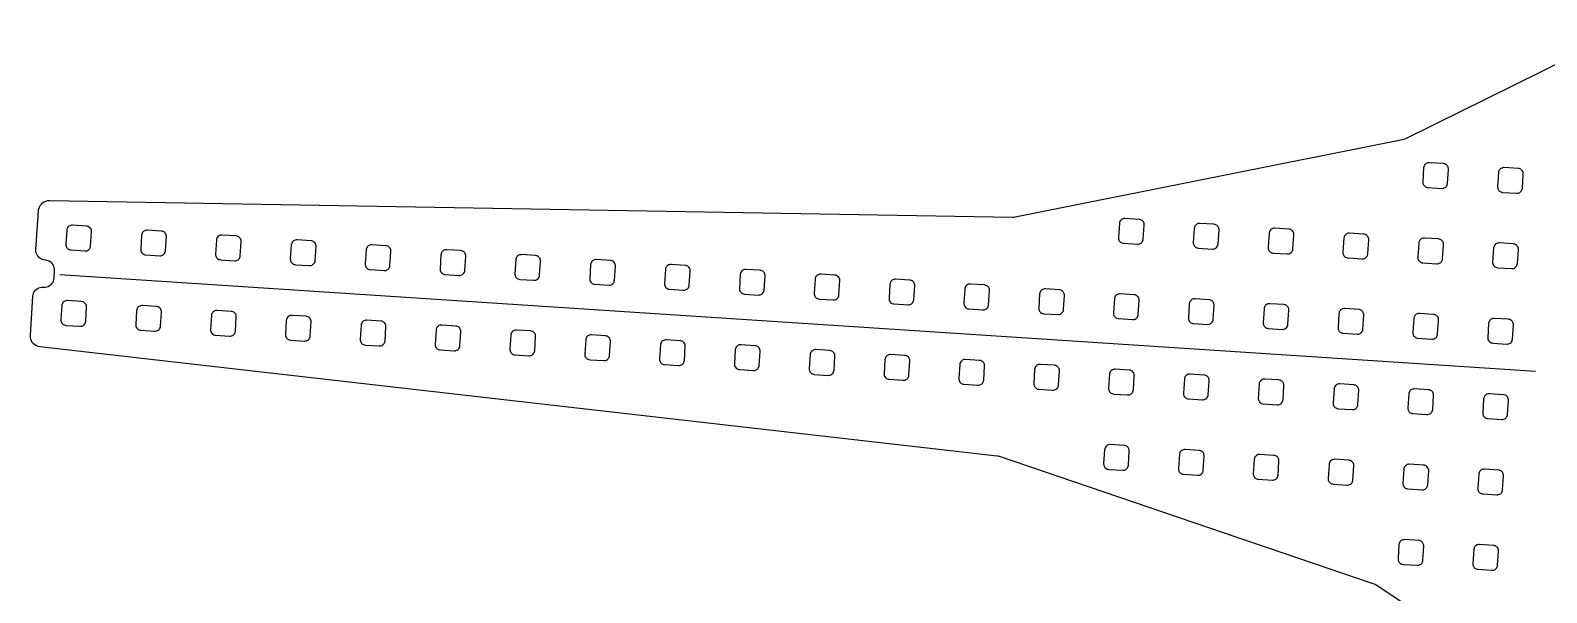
# Model space of a CAD drawing. Header units: millimetres. Extents: x -634 to 510, y -334 to 258.
# Drawn here: x 29.9 to 310.7, y -39.5 to 64.7 of the extents above; entities that cross this region are included whole.
import ezdxf

# ---------------------------------------------------------------- set-up
doc = ezdxf.new("R2010")
doc.units = ezdxf.units.MM
doc.layers.add('LED_STRIP', color=30, linetype='Continuous')
doc.layers.add('OUTLINE', color=7, linetype='Continuous')

msp = doc.modelspace()

# ---------------------------------------------------------------- linework, layer by layer
at = {"layer": 'LED_STRIP'}
msp.add_lwpolyline([(308.64, 1.52), (35.33, 19.43)], dxfattribs=at)
at = {"layer": 'OUTLINE'}
msp.add_lwpolyline([(316.86, -63.31), (279.08, -38.06), (278.85, -37.93), (278.61, -37.83), (209.35, -14.27), (209.14, -14.21), (208.93, -14.17), (31.66, 6.05), (31.33, 6.12), (31.33, 6.12), (31.01, 6.24), (30.72, 6.41), (30.46, 6.63), (30.25, 6.89), (30.08, 7.19), (29.96, 7.5), (29.89, 7.83), (29.89, 8.17), (30.36, 15.44), (30.41, 15.72), (30.49, 15.99), (30.61, 16.25), (30.78, 16.48), (30.98, 16.68), (31.2, 16.85), (31.45, 16.99), (31.72, 17.08), (32, 17.12), (32.29, 17.13), (32.36, 17.12), (32.64, 17.13), (32.92, 17.18), (33.19, 17.27), (33.44, 17.4), (33.67, 17.57), (33.87, 17.77), (34.03, 18), (34.16, 18.26), (34.24, 18.53), (34.28, 18.81), (34.37, 20.19), (34.37, 20.47), (34.32, 20.75), (34.23, 21.02), (34.1, 21.27), (33.93, 21.5), (33.73, 21.7), (33.49, 21.86), (33.24, 21.99), (32.97, 22.07), (32.69, 22.11), (32.61, 22.12), (32.33, 22.16), (32.06, 22.24), (31.81, 22.37), (31.58, 22.53), (31.37, 22.73), (31.2, 22.96), (31.07, 23.21), (30.98, 23.48), (30.93, 23.76), (30.93, 24.04), (31.4, 31.31), (31.45, 31.64), (31.56, 31.97), (31.72, 32.26), (31.93, 32.53), (32.17, 32.76), (32.46, 32.94), (32.77, 33.08), (33.1, 33.16), (33.43, 33.18), (211.83, 30.1), (212.05, 30.1), (212.26, 30.13), (284.01, 44.46), (284.26, 44.52), (284.5, 44.62), (325.25, 64.72)], dxfattribs=at)
for points in [[(292.01, 35.67), (292.12, 35.79), (292.21, 35.91), (292.28, 36.06), (292.33, 36.2), (292.35, 36.36), (292.52, 38.95), (292.52, 39.11), (292.49, 39.27), (292.44, 39.41), (292.37, 39.55), (292.28, 39.68), (292.16, 39.79), (292.04, 39.88), (291.9, 39.95), (291.75, 40), (291.59, 40.02), (289, 40.19), (288.84, 40.19), (288.68, 40.16), (288.54, 40.11), (288.4, 40.04), (288.27, 39.94), (288.16, 39.83), (288.07, 39.7), (288, 39.56), (287.96, 39.41), (287.93, 39.26), (287.76, 36.66), (287.76, 36.5), (287.79, 36.35), (287.84, 36.2), (287.91, 36.06), (288.01, 35.94), (288.12, 35.83), (288.25, 35.74), (288.39, 35.67), (288.54, 35.62), (288.7, 35.6), (291.29, 35.43), (291.45, 35.43), (291.6, 35.46), (291.75, 35.51), (291.89, 35.58), (292.01, 35.67)], [(305.87, 34.77), (305.98, 34.88), (306.07, 35.01), (306.14, 35.15), (306.19, 35.3), (306.21, 35.45), (306.38, 38.05), (306.38, 38.2), (306.35, 38.36), (306.3, 38.51), (306.23, 38.65), (306.14, 38.77), (306.02, 38.88), (305.9, 38.97), (305.75, 39.04), (305.6, 39.09), (305.45, 39.11), (302.86, 39.28), (302.7, 39.28), (302.54, 39.25), (302.39, 39.2), (302.26, 39.13), (302.13, 39.03), (302.02, 38.92), (301.93, 38.79), (301.86, 38.65), (301.81, 38.5), (301.79, 38.35), (301.62, 35.75), (301.62, 35.6), (301.65, 35.44), (301.7, 35.29), (301.77, 35.15), (301.87, 35.03), (301.98, 34.92), (302.11, 34.83), (302.25, 34.76), (302.4, 34.71), (302.55, 34.69), (305.15, 34.52), (305.31, 34.52), (305.46, 34.55), (305.61, 34.6), (305.75, 34.67), (305.87, 34.77)], [(40.65, 24.03), (40.78, 24.14), (40.89, 24.28), (40.97, 24.43), (41.03, 24.6), (41.06, 24.77), (41.23, 27.37), (41.22, 27.54), (41.19, 27.71), (41.13, 27.87), (41.04, 28.02), (40.92, 28.15), (40.78, 28.26), (40.63, 28.35), (40.47, 28.4), (40.29, 28.43), (37.7, 28.6), (37.53, 28.59), (37.35, 28.56), (37.19, 28.5), (37.04, 28.41), (36.91, 28.29), (36.8, 28.16), (36.72, 28), (36.66, 27.84), (36.64, 27.67), (36.47, 25.07), (36.47, 24.9), (36.5, 24.73), (36.57, 24.56), (36.66, 24.42), (36.77, 24.28), (36.91, 24.17), (37.06, 24.09), (37.23, 24.04), (37.4, 24.01), (39.99, 23.84), (40.17, 23.84), (40.34, 23.88), (40.5, 23.94), (40.65, 24.03)], [(235.59, 25.28), (235.72, 25.4), (235.83, 25.53), (235.92, 25.69), (235.97, 25.85), (236, 26.02), (236.17, 28.62), (236.17, 28.77), (236.14, 28.93), (236.09, 29.08), (236.02, 29.22), (235.92, 29.34), (235.81, 29.45), (235.68, 29.54), (235.54, 29.61), (235.39, 29.66), (235.24, 29.68), (232.64, 29.85), (232.47, 29.85), (232.3, 29.81), (232.14, 29.75), (231.99, 29.66), (231.86, 29.55), (231.75, 29.41), (231.66, 29.26), (231.61, 29.09), (231.58, 28.92), (231.41, 26.32), (231.41, 26.17), (231.44, 26.01), (231.49, 25.86), (231.56, 25.73), (231.66, 25.6), (231.77, 25.49), (231.9, 25.4), (232.04, 25.33), (232.19, 25.28), (232.34, 25.26), (234.94, 25.09), (235.11, 25.09), (235.28, 25.13), (235.44, 25.19), (235.59, 25.28)], [(249.45, 24.37), (249.58, 24.49), (249.69, 24.63), (249.78, 24.78), (249.83, 24.94), (249.86, 25.12), (250.03, 27.71), (250.03, 27.87), (250, 28.02), (249.95, 28.17), (249.88, 28.31), (249.78, 28.43), (249.67, 28.54), (249.54, 28.63), (249.4, 28.7), (249.25, 28.75), (249.1, 28.77), (246.5, 28.94), (246.33, 28.94), (246.16, 28.91), (246, 28.84), (245.85, 28.75), (245.72, 28.64), (245.61, 28.5), (245.52, 28.35), (245.47, 28.18), (245.44, 28.01), (245.27, 25.42), (245.27, 25.26), (245.3, 25.1), (245.35, 24.96), (245.42, 24.82), (245.52, 24.69), (245.63, 24.58), (245.76, 24.49), (245.9, 24.42), (246.05, 24.38), (246.2, 24.35), (248.8, 24.18), (248.97, 24.19), (249.14, 24.22), (249.3, 24.28), (249.45, 24.37)], [(54.51, 23.12), (54.64, 23.24), (54.75, 23.37), (54.83, 23.53), (54.89, 23.69), (54.92, 23.86), (55.09, 26.46), (55.08, 26.63), (55.05, 26.8), (54.98, 26.96), (54.89, 27.11), (54.78, 27.24), (54.64, 27.35), (54.49, 27.44), (54.33, 27.49), (54.15, 27.52), (51.56, 27.69), (51.38, 27.69), (51.21, 27.65), (51.05, 27.59), (50.9, 27.5), (50.77, 27.38), (50.66, 27.25), (50.58, 27.1), (50.52, 26.93), (50.5, 26.76), (50.33, 24.16), (50.33, 23.99), (50.36, 23.82), (50.43, 23.66), (50.52, 23.51), (50.63, 23.38), (50.77, 23.27), (50.92, 23.18), (51.09, 23.13), (51.26, 23.1), (53.85, 22.93), (54.03, 22.93), (54.2, 22.97), (54.36, 23.03), (54.51, 23.12)], [(68.22, 22.12), (68.37, 22.21), (68.5, 22.33), (68.61, 22.46), (68.69, 22.62), (68.75, 22.78), (68.78, 22.95), (68.95, 25.55), (68.94, 25.72), (68.91, 25.89), (68.84, 26.06), (68.75, 26.21), (68.64, 26.34), (68.5, 26.45), (68.35, 26.53), (68.18, 26.59), (68.01, 26.61), (65.42, 26.78), (65.24, 26.78), (65.07, 26.74), (64.91, 26.68), (64.76, 26.59), (64.63, 26.48), (64.52, 26.34), (64.44, 26.19), (64.38, 26.02), (64.35, 25.85), (64.18, 23.26), (64.19, 23.08), (64.22, 22.91), (64.29, 22.75), (64.38, 22.6), (64.49, 22.47), (64.63, 22.36), (64.78, 22.27), (64.95, 22.22), (65.12, 22.19), (67.71, 22.02), (67.89, 22.03), (68.06, 22.06), (68.22, 22.12)], [(82.08, 21.21), (82.23, 21.3), (82.36, 21.42), (82.47, 21.56), (82.55, 21.71), (82.61, 21.87), (82.63, 22.05), (82.8, 24.64), (82.8, 24.81), (82.77, 24.99), (82.7, 25.15), (82.61, 25.3), (82.5, 25.43), (82.36, 25.54), (82.21, 25.62), (82.04, 25.68), (81.87, 25.7), (79.28, 25.87), (79.1, 25.87), (78.93, 25.84), (78.77, 25.77), (78.62, 25.68), (78.49, 25.57), (78.38, 25.43), (78.3, 25.28), (78.24, 25.11), (78.21, 24.94), (78.04, 22.35), (78.05, 22.17), (78.08, 22), (78.15, 21.84), (78.24, 21.69), (78.35, 21.56), (78.49, 21.45), (78.64, 21.37), (78.8, 21.31), (78.98, 21.28), (81.57, 21.11), (81.75, 21.12), (81.92, 21.15), (82.08, 21.21)], [(263.16, 23.38), (263.31, 23.47), (263.44, 23.58), (263.55, 23.72), (263.64, 23.87), (263.69, 24.03), (263.72, 24.21), (263.89, 26.8), (263.89, 26.96), (263.86, 27.11), (263.81, 27.26), (263.74, 27.4), (263.64, 27.53), (263.53, 27.64), (263.4, 27.73), (263.26, 27.8), (263.11, 27.84), (262.96, 27.86), (260.36, 28.03), (260.19, 28.03), (260.02, 28), (259.85, 27.93), (259.71, 27.84), (259.57, 27.73), (259.47, 27.59), (259.38, 27.44), (259.33, 27.27), (259.3, 27.1), (259.13, 24.51), (259.13, 24.35), (259.16, 24.2), (259.21, 24.05), (259.28, 23.91), (259.37, 23.78), (259.49, 23.67), (259.62, 23.58), (259.76, 23.51), (259.91, 23.47), (260.06, 23.44), (262.66, 23.27), (262.83, 23.28), (263, 23.31), (263.16, 23.38)], [(277.11, 22.52), (277.24, 22.61), (277.35, 22.72), (277.44, 22.85), (277.51, 22.99), (277.56, 23.14), (277.58, 23.3), (277.75, 25.89), (277.75, 26.05), (277.72, 26.2), (277.67, 26.35), (277.6, 26.49), (277.5, 26.62), (277.39, 26.73), (277.26, 26.82), (277.12, 26.89), (276.97, 26.93), (276.82, 26.96), (274.22, 27.13), (274.06, 27.12), (273.91, 27.1), (273.76, 27.05), (273.62, 26.97), (273.5, 26.88), (273.39, 26.77), (273.3, 26.64), (273.23, 26.5), (273.18, 26.35), (273.16, 26.19), (272.99, 23.6), (272.99, 23.44), (273.02, 23.29), (273.07, 23.14), (273.14, 23), (273.23, 22.87), (273.35, 22.77), (273.47, 22.67), (273.62, 22.61), (273.76, 22.56), (273.92, 22.54), (276.51, 22.37), (276.67, 22.37), (276.83, 22.39), (276.97, 22.45), (277.11, 22.52)], [(291.1, 21.7), (291.21, 21.82), (291.3, 21.94), (291.37, 22.08), (291.41, 22.23), (291.44, 22.39), (291.61, 24.98), (291.61, 25.14), (291.58, 25.3), (291.53, 25.44), (291.46, 25.58), (291.36, 25.71), (291.25, 25.82), (291.12, 25.91), (290.98, 25.98), (290.83, 26.03), (290.67, 26.05), (288.08, 26.22), (287.92, 26.22), (287.77, 26.19), (287.62, 26.14), (287.48, 26.07), (287.36, 25.97), (287.25, 25.86), (287.16, 25.73), (287.09, 25.59), (287.04, 25.44), (287.02, 25.29), (286.85, 22.69), (286.85, 22.53), (286.88, 22.38), (286.93, 22.23), (287, 22.09), (287.09, 21.97), (287.21, 21.86), (287.33, 21.77), (287.47, 21.7), (287.62, 21.65), (287.78, 21.63), (290.37, 21.46), (290.53, 21.46), (290.69, 21.49), (290.83, 21.54), (290.97, 21.61), (291.1, 21.7)], [(304.74, 20.65), (304.89, 20.74), (305.02, 20.86), (305.13, 20.99), (305.21, 21.14), (305.27, 21.31), (305.3, 21.48), (305.47, 24.08), (305.46, 24.25), (305.43, 24.42), (305.37, 24.58), (305.27, 24.73), (305.16, 24.86), (305.02, 24.97), (304.87, 25.06), (304.71, 25.11), (304.53, 25.14), (301.94, 25.31), (301.77, 25.31), (301.59, 25.27), (301.43, 25.21), (301.28, 25.12), (301.15, 25), (301.04, 24.87), (300.96, 24.71), (300.9, 24.55), (300.88, 24.38), (300.71, 21.78), (300.71, 21.61), (300.74, 21.44), (300.81, 21.27), (300.9, 21.13), (301.01, 20.99), (301.15, 20.89), (301.3, 20.8), (301.47, 20.75), (301.64, 20.72), (304.23, 20.55), (304.41, 20.55), (304.58, 20.59), (304.74, 20.65)], [(96.09, 20.4), (96.22, 20.51), (96.33, 20.65), (96.41, 20.8), (96.47, 20.97), (96.49, 21.14), (96.66, 23.73), (96.66, 23.91), (96.63, 24.08), (96.56, 24.24), (96.47, 24.39), (96.36, 24.52), (96.22, 24.63), (96.07, 24.71), (95.9, 24.77), (95.73, 24.8), (93.14, 24.97), (92.96, 24.96), (92.79, 24.93), (92.63, 24.86), (92.48, 24.77), (92.35, 24.66), (92.24, 24.52), (92.16, 24.37), (92.1, 24.2), (92.07, 24.03), (91.9, 21.44), (91.91, 21.26), (91.94, 21.09), (92, 20.93), (92.09, 20.78), (92.21, 20.65), (92.35, 20.54), (92.5, 20.46), (92.66, 20.4), (92.84, 20.37), (95.43, 20.2), (95.6, 20.21), (95.78, 20.24), (95.94, 20.31), (96.09, 20.4)], [(109.95, 19.49), (110.08, 19.6), (110.19, 19.74), (110.27, 19.89), (110.33, 20.06), (110.35, 20.23), (110.52, 22.82), (110.52, 23), (110.48, 23.17), (110.42, 23.33), (110.33, 23.48), (110.22, 23.61), (110.08, 23.72), (109.93, 23.8), (109.76, 23.86), (109.59, 23.89), (107, 24.06), (106.82, 24.05), (106.65, 24.02), (106.49, 23.96), (106.34, 23.87), (106.21, 23.75), (106.1, 23.61), (106.01, 23.46), (105.96, 23.3), (105.93, 23.12), (105.76, 20.53), (105.77, 20.36), (105.8, 20.18), (105.86, 20.02), (105.95, 19.87), (106.07, 19.74), (106.2, 19.63), (106.36, 19.55), (106.52, 19.49), (106.69, 19.47), (109.29, 19.3), (109.46, 19.3), (109.63, 19.33), (109.8, 19.4), (109.95, 19.49)], [(123.81, 18.58), (123.94, 18.69), (124.05, 18.83), (124.13, 18.98), (124.19, 19.15), (124.21, 19.32), (124.38, 21.92), (124.38, 22.09), (124.34, 22.26), (124.28, 22.42), (124.19, 22.57), (124.08, 22.7), (123.94, 22.81), (123.79, 22.9), (123.62, 22.95), (123.45, 22.98), (120.85, 23.15), (120.68, 23.14), (120.51, 23.11), (120.35, 23.05), (120.2, 22.96), (120.07, 22.84), (119.96, 22.71), (119.87, 22.55), (119.82, 22.39), (119.79, 22.22), (119.62, 19.62), (119.63, 19.45), (119.66, 19.28), (119.72, 19.11), (119.81, 18.96), (119.93, 18.83), (120.06, 18.72), (120.22, 18.64), (120.38, 18.58), (120.55, 18.56), (123.15, 18.39), (123.32, 18.39), (123.49, 18.43), (123.66, 18.49), (123.81, 18.58)], [(137.52, 17.58), (137.66, 17.67), (137.8, 17.79), (137.9, 17.92), (137.99, 18.07), (138.04, 18.24), (138.07, 18.41), (138.24, 21.01), (138.24, 21.18), (138.2, 21.35), (138.14, 21.51), (138.05, 21.66), (137.93, 21.79), (137.8, 21.9), (137.65, 21.99), (137.48, 22.04), (137.31, 22.07), (134.71, 22.24), (134.54, 22.24), (134.37, 22.2), (134.21, 22.14), (134.06, 22.05), (133.93, 21.93), (133.82, 21.8), (133.73, 21.64), (133.68, 21.48), (133.65, 21.31), (133.48, 18.71), (133.48, 18.54), (133.52, 18.37), (133.58, 18.21), (133.67, 18.06), (133.79, 17.93), (133.92, 17.82), (134.08, 17.73), (134.24, 17.68), (134.41, 17.65), (137.01, 17.48), (137.18, 17.48), (137.35, 17.52), (137.52, 17.58)], [(151.37, 16.67), (151.52, 16.76), (151.65, 16.88), (151.76, 17.01), (151.85, 17.17), (151.9, 17.33), (151.93, 17.5), (152.1, 20.1), (152.1, 20.27), (152.06, 20.44), (152, 20.61), (151.91, 20.76), (151.79, 20.89), (151.66, 21), (151.5, 21.08), (151.34, 21.14), (151.17, 21.16), (148.57, 21.33), (148.4, 21.33), (148.23, 21.29), (148.07, 21.23), (147.92, 21.14), (147.79, 21.03), (147.68, 20.89), (147.59, 20.74), (147.54, 20.57), (147.51, 20.4), (147.34, 17.8), (147.34, 17.63), (147.38, 17.46), (147.44, 17.3), (147.53, 17.15), (147.65, 17.02), (147.78, 16.91), (147.93, 16.82), (148.1, 16.77), (148.27, 16.74), (150.87, 16.57), (151.04, 16.58), (151.21, 16.61), (151.37, 16.67)], [(165.38, 15.85), (165.51, 15.97), (165.62, 16.11), (165.71, 16.26), (165.76, 16.42), (165.79, 16.6), (165.96, 19.19), (165.96, 19.36), (165.92, 19.54), (165.86, 19.7), (165.77, 19.85), (165.65, 19.98), (165.52, 20.09), (165.36, 20.17), (165.2, 20.23), (165.03, 20.25), (162.43, 20.42), (162.26, 20.42), (162.09, 20.39), (161.92, 20.32), (161.78, 20.23), (161.64, 20.12), (161.54, 19.98), (161.45, 19.83), (161.4, 19.66), (161.37, 19.49), (161.2, 16.9), (161.2, 16.72), (161.24, 16.55), (161.3, 16.39), (161.39, 16.24), (161.51, 16.11), (161.64, 16), (161.79, 15.92), (161.96, 15.86), (162.13, 15.83), (164.73, 15.66), (164.9, 15.67), (165.07, 15.7), (165.23, 15.76), (165.38, 15.85)], [(179.24, 14.95), (179.37, 15.06), (179.48, 15.2), (179.57, 15.35), (179.62, 15.51), (179.65, 15.69), (179.82, 18.28), (179.81, 18.46), (179.78, 18.63), (179.72, 18.79), (179.63, 18.94), (179.51, 19.07), (179.38, 19.18), (179.22, 19.26), (179.06, 19.32), (178.89, 19.34), (176.29, 19.51), (176.12, 19.51), (175.95, 19.48), (175.78, 19.41), (175.63, 19.32), (175.5, 19.21), (175.39, 19.07), (175.31, 18.92), (175.25, 18.75), (175.23, 18.58), (175.06, 15.99), (175.06, 15.81), (175.1, 15.64), (175.16, 15.48), (175.25, 15.33), (175.36, 15.2), (175.5, 15.09), (175.65, 15.01), (175.82, 14.95), (175.99, 14.92), (178.58, 14.75), (178.76, 14.76), (178.93, 14.79), (179.09, 14.86), (179.24, 14.95)], [(193.1, 14.04), (193.23, 14.15), (193.34, 14.29), (193.42, 14.44), (193.48, 14.61), (193.51, 14.78), (193.68, 17.37), (193.67, 17.55), (193.64, 17.72), (193.58, 17.88), (193.49, 18.03), (193.37, 18.16), (193.24, 18.27), (193.08, 18.35), (192.92, 18.41), (192.74, 18.44), (190.15, 18.61), (189.98, 18.6), (189.81, 18.57), (189.64, 18.51), (189.49, 18.42), (189.36, 18.3), (189.25, 18.16), (189.17, 18.01), (189.11, 17.85), (189.09, 17.67), (188.92, 15.08), (188.92, 14.91), (188.96, 14.73), (189.02, 14.57), (189.11, 14.42), (189.22, 14.29), (189.36, 14.18), (189.51, 14.1), (189.68, 14.04), (189.85, 14.02), (192.44, 13.85), (192.62, 13.85), (192.79, 13.88), (192.95, 13.95), (193.1, 14.04)], [(206.81, 13.04), (206.96, 13.13), (207.09, 13.24), (207.2, 13.38), (207.28, 13.53), (207.34, 13.7), (207.37, 13.87), (207.54, 16.46), (207.53, 16.62), (207.51, 16.78), (207.46, 16.92), (207.38, 17.06), (207.29, 17.19), (207.18, 17.3), (207.05, 17.39), (206.91, 17.46), (206.76, 17.51), (206.6, 17.53), (204.01, 17.7), (203.84, 17.69), (203.66, 17.66), (203.5, 17.6), (203.35, 17.51), (203.22, 17.39), (203.11, 17.26), (203.03, 17.1), (202.97, 16.94), (202.95, 16.77), (202.78, 14.17), (202.78, 14), (202.81, 13.83), (202.88, 13.66), (202.97, 13.51), (203.08, 13.38), (203.22, 13.27), (203.37, 13.19), (203.54, 13.13), (203.71, 13.11), (206.3, 12.94), (206.48, 12.94), (206.65, 12.98), (206.81, 13.04)], [(39.59, 9.97), (39.73, 10.06), (39.87, 10.17), (39.97, 10.31), (40.06, 10.46), (40.11, 10.63), (40.14, 10.8), (40.31, 13.4), (40.31, 13.57), (40.27, 13.74), (40.21, 13.9), (40.12, 14.05), (40, 14.18), (39.87, 14.29), (39.72, 14.38), (39.55, 14.43), (39.38, 14.46), (36.78, 14.63), (36.61, 14.62), (36.44, 14.59), (36.28, 14.53), (36.13, 14.44), (36, 14.32), (35.89, 14.19), (35.8, 14.03), (35.75, 13.87), (35.72, 13.7), (35.55, 11.1), (35.55, 10.93), (35.59, 10.76), (35.65, 10.59), (35.74, 10.45), (35.86, 10.31), (35.99, 10.2), (36.15, 10.12), (36.31, 10.06), (36.48, 10.04), (39.08, 9.87), (39.25, 9.87), (39.42, 9.91), (39.59, 9.97)], [(220.67, 12.13), (220.82, 12.22), (220.95, 12.34), (221.06, 12.47), (221.14, 12.62), (221.2, 12.79), (221.23, 12.96), (221.4, 15.56), (221.39, 15.71), (221.37, 15.87), (221.32, 16.02), (221.24, 16.16), (221.15, 16.28), (221.04, 16.39), (220.91, 16.48), (220.77, 16.55), (220.62, 16.6), (220.46, 16.62), (217.87, 16.79), (217.69, 16.79), (217.52, 16.75), (217.36, 16.69), (217.21, 16.6), (217.08, 16.48), (216.97, 16.35), (216.89, 16.19), (216.83, 16.03), (216.81, 15.86), (216.64, 13.26), (216.64, 13.11), (216.66, 12.95), (216.71, 12.8), (216.79, 12.66), (216.88, 12.54), (216.99, 12.43), (217.12, 12.34), (217.26, 12.27), (217.41, 12.22), (217.57, 12.2), (220.16, 12.03), (220.34, 12.03), (220.51, 12.07), (220.67, 12.13)], [(234.68, 11.31), (234.81, 11.43), (234.92, 11.56), (235, 11.72), (235.06, 11.88), (235.08, 12.05), (235.25, 14.65), (235.25, 14.8), (235.23, 14.96), (235.18, 15.11), (235.1, 15.25), (235.01, 15.37), (234.9, 15.48), (234.77, 15.57), (234.63, 15.64), (234.48, 15.69), (234.32, 15.71), (231.73, 15.88), (231.55, 15.88), (231.38, 15.84), (231.22, 15.78), (231.07, 15.69), (230.94, 15.58), (230.83, 15.44), (230.75, 15.29), (230.69, 15.12), (230.66, 14.95), (230.49, 12.35), (230.5, 12.2), (230.52, 12.04), (230.57, 11.89), (230.65, 11.76), (230.74, 11.63), (230.85, 11.52), (230.98, 11.43), (231.12, 11.36), (231.27, 11.31), (231.43, 11.29), (234.02, 11.12), (234.2, 11.12), (234.37, 11.16), (234.53, 11.22), (234.68, 11.31)], [(248.39, 10.31), (248.54, 10.4), (248.67, 10.52), (248.78, 10.66), (248.86, 10.81), (248.92, 10.97), (248.94, 11.15), (249.11, 13.74), (249.11, 13.9), (249.09, 14.05), (249.03, 14.2), (248.96, 14.34), (248.87, 14.46), (248.76, 14.57), (248.63, 14.66), (248.49, 14.73), (248.34, 14.78), (248.18, 14.8), (245.59, 14.97), (245.41, 14.97), (245.24, 14.94), (245.08, 14.87), (244.93, 14.78), (244.8, 14.67), (244.69, 14.53), (244.61, 14.38), (244.55, 14.21), (244.52, 14.04), (244.35, 11.45), (244.36, 11.29), (244.38, 11.13), (244.43, 10.99), (244.51, 10.85), (244.6, 10.72), (244.71, 10.61), (244.84, 10.52), (244.98, 10.45), (245.13, 10.41), (245.29, 10.38), (247.88, 10.21), (248.05, 10.22), (248.23, 10.25), (248.39, 10.31)], [(262.4, 9.5), (262.53, 9.61), (262.64, 9.75), (262.72, 9.9), (262.78, 10.06), (262.8, 10.24), (262.97, 12.83), (262.97, 12.99), (262.94, 13.14), (262.89, 13.29), (262.82, 13.43), (262.73, 13.56), (262.61, 13.67), (262.49, 13.76), (262.35, 13.83), (262.2, 13.87), (262.04, 13.89), (259.45, 14.06), (259.27, 14.06), (259.1, 14.03), (258.94, 13.96), (258.79, 13.87), (258.66, 13.76), (258.55, 13.62), (258.47, 13.47), (258.41, 13.3), (258.38, 13.13), (258.21, 10.54), (258.22, 10.38), (258.24, 10.23), (258.29, 10.08), (258.37, 9.94), (258.46, 9.81), (258.57, 9.7), (258.7, 9.61), (258.84, 9.54), (258.99, 9.5), (259.15, 9.47), (261.74, 9.3), (261.91, 9.31), (262.09, 9.34), (262.25, 9.41), (262.4, 9.5)], [(53.44, 9.06), (53.59, 9.15), (53.72, 9.27), (53.83, 9.4), (53.92, 9.56), (53.97, 9.72), (54, 9.89), (54.17, 12.49), (54.17, 12.66), (54.13, 12.83), (54.07, 12.99), (53.98, 13.14), (53.86, 13.27), (53.73, 13.38), (53.58, 13.47), (53.41, 13.52), (53.24, 13.55), (50.64, 13.72), (50.47, 13.72), (50.3, 13.68), (50.14, 13.62), (49.99, 13.53), (49.86, 13.41), (49.75, 13.28), (49.66, 13.13), (49.61, 12.96), (49.58, 12.79), (49.41, 10.19), (49.41, 10.02), (49.45, 9.85), (49.51, 9.69), (49.6, 9.54), (49.72, 9.41), (49.85, 9.3), (50.01, 9.21), (50.17, 9.16), (50.34, 9.13), (52.94, 8.96), (53.11, 8.96), (53.28, 9), (53.44, 9.06)], [(67.45, 8.24), (67.58, 8.36), (67.69, 8.49), (67.78, 8.65), (67.83, 8.81), (67.86, 8.98), (68.03, 11.58), (68.03, 11.75), (67.99, 11.92), (67.93, 12.09), (67.84, 12.24), (67.72, 12.37), (67.59, 12.48), (67.43, 12.56), (67.27, 12.62), (67.1, 12.64), (64.5, 12.81), (64.33, 12.81), (64.16, 12.77), (63.99, 12.71), (63.85, 12.62), (63.71, 12.51), (63.61, 12.37), (63.52, 12.22), (63.47, 12.05), (63.44, 11.88), (63.27, 9.28), (63.27, 9.11), (63.31, 8.94), (63.37, 8.78), (63.46, 8.63), (63.58, 8.5), (63.71, 8.39), (63.86, 8.3), (64.03, 8.25), (64.2, 8.22), (66.8, 8.05), (66.97, 8.06), (67.14, 8.09), (67.3, 8.15), (67.45, 8.24)], [(81.16, 7.24), (81.31, 7.33), (81.44, 7.45), (81.55, 7.59), (81.64, 7.74), (81.69, 7.9), (81.72, 8.08), (81.89, 10.67), (81.88, 10.84), (81.85, 11.02), (81.79, 11.18), (81.7, 11.33), (81.58, 11.46), (81.45, 11.57), (81.29, 11.65), (81.13, 11.71), (80.96, 11.73), (78.36, 11.9), (78.19, 11.9), (78.02, 11.87), (77.85, 11.8), (77.7, 11.71), (77.57, 11.6), (77.46, 11.46), (77.38, 11.31), (77.32, 11.14), (77.3, 10.97), (77.13, 8.38), (77.13, 8.2), (77.17, 8.03), (77.23, 7.87), (77.32, 7.72), (77.43, 7.59), (77.57, 7.48), (77.72, 7.4), (77.89, 7.34), (78.06, 7.31), (80.66, 7.14), (80.83, 7.15), (81, 7.18), (81.16, 7.24)], [(276.32, 8.64), (276.43, 8.75), (276.52, 8.88), (276.59, 9.02), (276.64, 9.17), (276.66, 9.33), (276.83, 11.92), (276.83, 12.08), (276.8, 12.23), (276.75, 12.38), (276.68, 12.52), (276.59, 12.65), (276.47, 12.76), (276.35, 12.85), (276.21, 12.92), (276.06, 12.96), (275.9, 12.99), (273.31, 13.16), (273.15, 13.15), (272.99, 13.13), (272.85, 13.08), (272.71, 13), (272.58, 12.91), (272.47, 12.8), (272.38, 12.67), (272.31, 12.53), (272.26, 12.38), (272.24, 12.22), (272.07, 9.63), (272.07, 9.47), (272.1, 9.32), (272.15, 9.17), (272.22, 9.03), (272.32, 8.9), (272.43, 8.8), (272.56, 8.7), (272.7, 8.64), (272.85, 8.59), (273, 8.57), (275.6, 8.4), (275.76, 8.4), (275.91, 8.42), (276.06, 8.48), (276.2, 8.55), (276.32, 8.64)], [(290.18, 7.73), (290.29, 7.85), (290.38, 7.97), (290.45, 8.11), (290.5, 8.26), (290.52, 8.42), (290.69, 11.01), (290.69, 11.17), (290.66, 11.33), (290.61, 11.47), (290.54, 11.61), (290.45, 11.74), (290.33, 11.85), (290.2, 11.94), (290.06, 12.01), (289.91, 12.06), (289.76, 12.08), (287.16, 12.25), (287.01, 12.25), (286.85, 12.22), (286.7, 12.17), (286.57, 12.1), (286.44, 12), (286.33, 11.89), (286.24, 11.76), (286.17, 11.62), (286.12, 11.47), (286.1, 11.32), (285.93, 8.72), (285.93, 8.56), (285.96, 8.41), (286.01, 8.26), (286.08, 8.12), (286.18, 8), (286.29, 7.89), (286.42, 7.8), (286.56, 7.73), (286.71, 7.68), (286.86, 7.66), (289.46, 7.49), (289.62, 7.49), (289.77, 7.52), (289.92, 7.57), (290.06, 7.64), (290.18, 7.73)], [(303.83, 6.68), (303.97, 6.77), (304.11, 6.89), (304.21, 7.02), (304.3, 7.17), (304.35, 7.34), (304.38, 7.51), (304.55, 10.11), (304.55, 10.26), (304.52, 10.42), (304.47, 10.57), (304.4, 10.71), (304.3, 10.83), (304.19, 10.94), (304.06, 11.03), (303.92, 11.1), (303.77, 11.15), (303.62, 11.17), (301.02, 11.34), (300.87, 11.34), (300.71, 11.31), (300.56, 11.26), (300.42, 11.19), (300.3, 11.09), (300.19, 10.98), (300.1, 10.85), (300.03, 10.71), (299.98, 10.56), (299.96, 10.41), (299.79, 7.81), (299.79, 7.64), (299.83, 7.47), (299.89, 7.3), (299.98, 7.16), (300.1, 7.02), (300.23, 6.92), (300.39, 6.83), (300.55, 6.78), (300.72, 6.75), (303.32, 6.58), (303.49, 6.58), (303.66, 6.62), (303.83, 6.68)], [(95.02, 6.34), (95.17, 6.43), (95.3, 6.54), (95.41, 6.68), (95.5, 6.83), (95.55, 7), (95.58, 7.17), (95.75, 9.76), (95.74, 9.94), (95.71, 10.11), (95.65, 10.27), (95.56, 10.42), (95.44, 10.55), (95.31, 10.66), (95.15, 10.74), (94.99, 10.8), (94.82, 10.83), (92.22, 11), (92.05, 10.99), (91.88, 10.96), (91.71, 10.89), (91.56, 10.8), (91.43, 10.69), (91.32, 10.55), (91.24, 10.4), (91.18, 10.23), (91.16, 10.06), (90.99, 7.47), (90.99, 7.29), (91.03, 7.12), (91.09, 6.96), (91.18, 6.81), (91.29, 6.68), (91.43, 6.57), (91.58, 6.49), (91.75, 6.43), (91.92, 6.4), (94.51, 6.23), (94.69, 6.24), (94.86, 6.27), (95.02, 6.34)], [(109.03, 5.52), (109.16, 5.63), (109.27, 5.77), (109.35, 5.92), (109.41, 6.09), (109.44, 6.26), (109.61, 8.85), (109.6, 9.03), (109.57, 9.2), (109.51, 9.36), (109.42, 9.51), (109.3, 9.64), (109.16, 9.75), (109.01, 9.83), (108.85, 9.89), (108.67, 9.92), (106.08, 10.09), (105.91, 10.08), (105.73, 10.05), (105.57, 9.99), (105.42, 9.9), (105.29, 9.78), (105.18, 9.64), (105.1, 9.49), (105.04, 9.33), (105.02, 9.15), (104.85, 6.56), (104.85, 6.39), (104.88, 6.21), (104.95, 6.05), (105.04, 5.9), (105.15, 5.77), (105.29, 5.66), (105.44, 5.58), (105.61, 5.52), (105.78, 5.5), (108.37, 5.33), (108.55, 5.33), (108.72, 5.36), (108.88, 5.43), (109.03, 5.52)], [(122.89, 4.61), (123.02, 4.72), (123.13, 4.86), (123.21, 5.01), (123.27, 5.18), (123.3, 5.35), (123.47, 7.95), (123.46, 8.12), (123.43, 8.29), (123.37, 8.45), (123.27, 8.6), (123.16, 8.73), (123.02, 8.84), (122.87, 8.93), (122.71, 8.98), (122.53, 9.01), (119.94, 9.18), (119.76, 9.17), (119.59, 9.14), (119.43, 9.08), (119.28, 8.99), (119.15, 8.87), (119.04, 8.74), (118.96, 8.58), (118.9, 8.42), (118.88, 8.25), (118.71, 5.65), (118.71, 5.48), (118.74, 5.31), (118.81, 5.14), (118.9, 4.99), (119.01, 4.86), (119.15, 4.75), (119.3, 4.67), (119.47, 4.61), (119.64, 4.59), (122.23, 4.42), (122.41, 4.42), (122.58, 4.46), (122.74, 4.52), (122.89, 4.61)], [(136.75, 3.7), (136.88, 3.82), (136.99, 3.95), (137.07, 4.1), (137.13, 4.27), (137.16, 4.44), (137.33, 7.04), (137.32, 7.21), (137.29, 7.38), (137.22, 7.54), (137.13, 7.69), (137.02, 7.82), (136.88, 7.93), (136.73, 8.02), (136.57, 8.07), (136.39, 8.1), (133.8, 8.27), (133.62, 8.27), (133.45, 8.23), (133.29, 8.17), (133.14, 8.08), (133.01, 7.96), (132.9, 7.83), (132.82, 7.67), (132.76, 7.51), (132.74, 7.34), (132.56, 4.74), (132.57, 4.57), (132.6, 4.4), (132.67, 4.24), (132.76, 4.09), (132.87, 3.96), (133.01, 3.85), (133.16, 3.76), (133.33, 3.71), (133.5, 3.68), (136.09, 3.51), (136.27, 3.51), (136.44, 3.55), (136.6, 3.61), (136.75, 3.7)], [(150.46, 2.7), (150.61, 2.79), (150.74, 2.91), (150.85, 3.04), (150.93, 3.2), (150.99, 3.36), (151.01, 3.53), (151.18, 6.13), (151.18, 6.3), (151.15, 6.47), (151.08, 6.64), (150.99, 6.79), (150.88, 6.92), (150.74, 7.03), (150.59, 7.11), (150.42, 7.17), (150.25, 7.19), (147.66, 7.36), (147.48, 7.36), (147.31, 7.32), (147.15, 7.26), (147, 7.17), (146.87, 7.06), (146.76, 6.92), (146.68, 6.77), (146.62, 6.6), (146.59, 6.43), (146.42, 3.83), (146.43, 3.66), (146.46, 3.49), (146.53, 3.33), (146.62, 3.18), (146.73, 3.05), (146.87, 2.94), (147.02, 2.85), (147.18, 2.8), (147.36, 2.77), (149.95, 2.6), (150.13, 2.61), (150.3, 2.64), (150.46, 2.7)], [(164.32, 1.79), (164.47, 1.88), (164.6, 2), (164.71, 2.14), (164.79, 2.29), (164.85, 2.45), (164.87, 2.63), (165.04, 5.22), (165.04, 5.39), (165.01, 5.57), (164.94, 5.73), (164.85, 5.88), (164.74, 6.01), (164.6, 6.12), (164.45, 6.2), (164.28, 6.26), (164.11, 6.28), (161.52, 6.45), (161.34, 6.45), (161.17, 6.42), (161.01, 6.35), (160.86, 6.26), (160.73, 6.15), (160.62, 6.01), (160.54, 5.86), (160.48, 5.69), (160.45, 5.52), (160.28, 2.93), (160.29, 2.75), (160.32, 2.58), (160.38, 2.42), (160.47, 2.27), (160.59, 2.14), (160.73, 2.03), (160.88, 1.95), (161.04, 1.89), (161.22, 1.86), (163.81, 1.69), (163.98, 1.7), (164.16, 1.73), (164.32, 1.79)], [(178.33, 0.98), (178.46, 1.09), (178.57, 1.23), (178.65, 1.38), (178.71, 1.54), (178.73, 1.72), (178.9, 4.31), (178.9, 4.49), (178.86, 4.66), (178.8, 4.82), (178.71, 4.97), (178.6, 5.1), (178.46, 5.21), (178.31, 5.29), (178.14, 5.35), (177.97, 5.37), (175.38, 5.54), (175.2, 5.54), (175.03, 5.51), (174.87, 5.44), (174.72, 5.35), (174.59, 5.24), (174.48, 5.1), (174.4, 4.95), (174.34, 4.78), (174.31, 4.61), (174.14, 2.02), (174.15, 1.84), (174.18, 1.67), (174.24, 1.51), (174.33, 1.36), (174.45, 1.23), (174.58, 1.12), (174.74, 1.04), (174.9, 0.98), (175.07, 0.95), (177.67, 0.78), (177.84, 0.79), (178.01, 0.82), (178.18, 0.89), (178.33, 0.98)], [(192.19, 0.07), (192.32, 0.18), (192.43, 0.32), (192.51, 0.47), (192.57, 0.64), (192.59, 0.81), (192.76, 3.4), (192.76, 3.58), (192.72, 3.75), (192.66, 3.91), (192.57, 4.06), (192.46, 4.19), (192.32, 4.3), (192.17, 4.38), (192, 4.44), (191.83, 4.47), (189.23, 4.64), (189.06, 4.63), (188.89, 4.6), (188.73, 4.54), (188.58, 4.45), (188.45, 4.33), (188.34, 4.19), (188.25, 4.04), (188.2, 3.88), (188.17, 3.7), (188, 1.11), (188.01, 0.94), (188.04, 0.76), (188.1, 0.6), (188.19, 0.45), (188.31, 0.32), (188.44, 0.21), (188.6, 0.13), (188.76, 0.07), (188.93, 0.05), (191.53, -0.12), (191.7, -0.12), (191.87, -0.09), (192.04, -0.02), (192.19, 0.07)], [(206.04, -0.84), (206.18, -0.73), (206.28, -0.59), (206.37, -0.44), (206.42, -0.27), (206.45, -0.1), (206.62, 2.49), (206.62, 2.65), (206.59, 2.81), (206.54, 2.95), (206.47, 3.09), (206.37, 3.22), (206.26, 3.33), (206.13, 3.42), (205.99, 3.49), (205.84, 3.54), (205.69, 3.56), (203.09, 3.73), (202.92, 3.72), (202.75, 3.69), (202.59, 3.63), (202.44, 3.54), (202.31, 3.42), (202.2, 3.29), (202.11, 3.13), (202.06, 2.97), (202.03, 2.8), (201.86, 0.2), (201.86, 0.03), (201.9, -0.14), (201.96, -0.31), (202.05, -0.46), (202.17, -0.59), (202.3, -0.7), (202.46, -0.78), (202.62, -0.84), (202.79, -0.86), (205.39, -1.03), (205.56, -1.03), (205.73, -0.99), (205.9, -0.93), (206.04, -0.84)], [(219.75, -1.84), (219.9, -1.75), (220.03, -1.63), (220.14, -1.5), (220.23, -1.35), (220.28, -1.18), (220.31, -1.01), (220.48, 1.59), (220.48, 1.74), (220.45, 1.9), (220.4, 2.05), (220.33, 2.19), (220.23, 2.31), (220.12, 2.42), (219.99, 2.51), (219.85, 2.58), (219.7, 2.63), (219.55, 2.65), (216.95, 2.82), (216.78, 2.82), (216.61, 2.78), (216.45, 2.72), (216.3, 2.63), (216.17, 2.51), (216.06, 2.38), (215.97, 2.22), (215.92, 2.06), (215.89, 1.89), (215.72, -0.71), (215.72, -0.86), (215.75, -1.02), (215.8, -1.17), (215.87, -1.31), (215.97, -1.43), (216.08, -1.54), (216.21, -1.63), (216.35, -1.7), (216.5, -1.75), (216.65, -1.77), (219.25, -1.94), (219.42, -1.94), (219.59, -1.9), (219.75, -1.84)], [(233.61, -2.75), (233.76, -2.66), (233.89, -2.54), (234, -2.41), (234.09, -2.25), (234.14, -2.09), (234.17, -1.92), (234.34, 0.68), (234.34, 0.83), (234.31, 0.99), (234.26, 1.14), (234.19, 1.28), (234.09, 1.4), (233.98, 1.51), (233.85, 1.6), (233.71, 1.67), (233.56, 1.72), (233.41, 1.74), (230.81, 1.91), (230.64, 1.91), (230.47, 1.87), (230.3, 1.81), (230.16, 1.72), (230.02, 1.61), (229.92, 1.47), (229.83, 1.32), (229.78, 1.15), (229.75, 0.98), (229.58, -1.62), (229.58, -1.77), (229.61, -1.93), (229.66, -2.08), (229.73, -2.21), (229.83, -2.34), (229.94, -2.45), (230.07, -2.54), (230.21, -2.61), (230.36, -2.66), (230.51, -2.68), (233.11, -2.85), (233.28, -2.85), (233.45, -2.81), (233.61, -2.75)], [(247.62, -3.57), (247.75, -3.45), (247.86, -3.31), (247.95, -3.16), (248, -3), (248.03, -2.82), (248.2, -0.23), (248.2, -0.07), (248.17, 0.08), (248.12, 0.23), (248.05, 0.37), (247.95, 0.49), (247.84, 0.6), (247.71, 0.69), (247.57, 0.76), (247.42, 0.81), (247.27, 0.83), (244.67, 1), (244.5, 1), (244.33, 0.97), (244.16, 0.9), (244.01, 0.81), (243.88, 0.7), (243.77, 0.56), (243.69, 0.41), (243.63, 0.24), (243.61, 0.07), (243.44, -2.52), (243.44, -2.68), (243.47, -2.84), (243.52, -2.98), (243.59, -3.12), (243.68, -3.25), (243.8, -3.36), (243.92, -3.45), (244.07, -3.52), (244.22, -3.56), (244.37, -3.59), (246.97, -3.76), (247.14, -3.75), (247.31, -3.72), (247.47, -3.66), (247.62, -3.57)], [(261.33, -4.56), (261.48, -4.47), (261.61, -4.36), (261.72, -4.22), (261.8, -4.07), (261.86, -3.91), (261.89, -3.73), (262.06, -1.14), (262.06, -0.98), (262.03, -0.83), (261.98, -0.68), (261.91, -0.54), (261.81, -0.41), (261.7, -0.3), (261.57, -0.21), (261.43, -0.14), (261.28, -0.1), (261.13, -0.08), (258.53, 0.09), (258.36, 0.09), (258.19, 0.06), (258.02, -0.01), (257.87, -0.1), (257.74, -0.21), (257.63, -0.35), (257.55, -0.5), (257.49, -0.67), (257.47, -0.84), (257.3, -3.43), (257.3, -3.59), (257.33, -3.74), (257.38, -3.89), (257.45, -4.03), (257.54, -4.16), (257.66, -4.27), (257.78, -4.36), (257.92, -4.43), (258.07, -4.47), (258.23, -4.5), (260.82, -4.67), (261, -4.66), (261.17, -4.63), (261.33, -4.56)], [(275.34, -5.38), (275.47, -5.27), (275.58, -5.13), (275.66, -4.98), (275.72, -4.81), (275.75, -4.64), (275.92, -2.05), (275.91, -1.89), (275.89, -1.74), (275.84, -1.59), (275.76, -1.45), (275.67, -1.32), (275.56, -1.21), (275.43, -1.12), (275.29, -1.05), (275.14, -1.01), (274.98, -0.98), (272.39, -0.81), (272.22, -0.82), (272.04, -0.85), (271.88, -0.91), (271.73, -1.01), (271.6, -1.12), (271.49, -1.26), (271.41, -1.41), (271.35, -1.57), (271.33, -1.75), (271.16, -4.34), (271.16, -4.5), (271.19, -4.65), (271.24, -4.8), (271.31, -4.94), (271.4, -5.07), (271.51, -5.17), (271.64, -5.27), (271.78, -5.33), (271.93, -5.38), (272.09, -5.4), (274.68, -5.57), (274.86, -5.57), (275.03, -5.54), (275.19, -5.47), (275.34, -5.38)], [(289.2, -6.29), (289.33, -6.18), (289.44, -6.04), (289.52, -5.89), (289.58, -5.72), (289.61, -5.55), (289.78, -2.96), (289.77, -2.8), (289.75, -2.64), (289.7, -2.5), (289.62, -2.36), (289.53, -2.23), (289.42, -2.12), (289.29, -2.03), (289.15, -1.96), (289, -1.91), (288.84, -1.89), (286.25, -1.72), (286.07, -1.73), (285.9, -1.76), (285.74, -1.82), (285.59, -1.91), (285.46, -2.03), (285.35, -2.16), (285.27, -2.32), (285.21, -2.48), (285.19, -2.65), (285.02, -5.25), (285.02, -5.41), (285.04, -5.56), (285.09, -5.71), (285.17, -5.85), (285.26, -5.97), (285.37, -6.08), (285.5, -6.17), (285.64, -6.24), (285.79, -6.29), (285.95, -6.31), (288.54, -6.48), (288.72, -6.48), (288.89, -6.44), (289.05, -6.38), (289.2, -6.29)], [(303.06, -7.2), (303.19, -7.08), (303.3, -6.95), (303.38, -6.8), (303.44, -6.63), (303.46, -6.46), (303.64, -3.86), (303.63, -3.69), (303.6, -3.52), (303.53, -3.36), (303.44, -3.21), (303.33, -3.08), (303.19, -2.97), (303.04, -2.88), (302.87, -2.83), (302.7, -2.8), (300.11, -2.63), (299.95, -2.63), (299.8, -2.66), (299.65, -2.71), (299.51, -2.78), (299.38, -2.88), (299.27, -2.99), (299.18, -3.12), (299.11, -3.26), (299.07, -3.41), (299.04, -3.56), (298.87, -6.16), (298.88, -6.31), (298.9, -6.47), (298.95, -6.62), (299.03, -6.76), (299.12, -6.88), (299.23, -6.99), (299.36, -7.08), (299.5, -7.15), (299.65, -7.2), (299.81, -7.22), (302.4, -7.39), (302.58, -7.39), (302.75, -7.35), (302.91, -7.29), (303.06, -7.2)], [(232.85, -16.63), (232.98, -16.51), (233.09, -16.38), (233.17, -16.22), (233.23, -16.06), (233.25, -15.89), (233.42, -13.29), (233.42, -13.14), (233.39, -12.98), (233.34, -12.83), (233.27, -12.69), (233.18, -12.57), (233.07, -12.46), (232.94, -12.37), (232.8, -12.3), (232.65, -12.25), (232.49, -12.23), (229.9, -12.06), (229.72, -12.06), (229.55, -12.1), (229.39, -12.16), (229.24, -12.25), (229.11, -12.37), (229, -12.5), (228.92, -12.65), (228.86, -12.82), (228.83, -12.99), (228.66, -15.59), (228.67, -15.74), (228.69, -15.9), (228.74, -16.05), (228.82, -16.18), (228.91, -16.31), (229.02, -16.42), (229.15, -16.51), (229.29, -16.58), (229.44, -16.63), (229.6, -16.65), (232.19, -16.82), (232.36, -16.82), (232.54, -16.78), (232.7, -16.72), (232.85, -16.63)], [(246.71, -17.54), (246.84, -17.42), (246.95, -17.28), (247.03, -17.13), (247.09, -16.97), (247.11, -16.79), (247.28, -14.2), (247.28, -14.04), (247.25, -13.89), (247.2, -13.74), (247.13, -13.6), (247.04, -13.48), (246.92, -13.37), (246.8, -13.28), (246.66, -13.21), (246.51, -13.16), (246.35, -13.14), (243.76, -12.97), (243.58, -12.97), (243.41, -13), (243.25, -13.07), (243.1, -13.16), (242.97, -13.27), (242.86, -13.41), (242.78, -13.56), (242.72, -13.73), (242.69, -13.9), (242.52, -16.49), (242.52, -16.65), (242.55, -16.81), (242.6, -16.95), (242.67, -17.09), (242.77, -17.22), (242.88, -17.33), (243.01, -17.42), (243.15, -17.49), (243.3, -17.53), (243.46, -17.56), (246.05, -17.73), (246.22, -17.72), (246.39, -17.69), (246.56, -17.63), (246.71, -17.54)], [(260.42, -18.53), (260.57, -18.44), (260.7, -18.33), (260.81, -18.19), (260.89, -18.04), (260.95, -17.88), (260.97, -17.7), (261.14, -15.11), (261.14, -14.95), (261.11, -14.8), (261.06, -14.65), (260.99, -14.51), (260.9, -14.38), (260.78, -14.27), (260.66, -14.18), (260.51, -14.11), (260.36, -14.07), (260.21, -14.05), (257.62, -13.88), (257.44, -13.88), (257.27, -13.91), (257.11, -13.98), (256.96, -14.07), (256.83, -14.18), (256.72, -14.32), (256.63, -14.47), (256.58, -14.64), (256.55, -14.81), (256.38, -17.4), (256.38, -17.56), (256.41, -17.71), (256.46, -17.86), (256.53, -18), (256.63, -18.13), (256.74, -18.24), (256.87, -18.33), (257.01, -18.4), (257.16, -18.44), (257.31, -18.47), (259.91, -18.64), (260.08, -18.63), (260.25, -18.6), (260.42, -18.53)], [(274.37, -19.39), (274.49, -19.3), (274.6, -19.19), (274.69, -19.06), (274.76, -18.92), (274.81, -18.77), (274.83, -18.61), (275, -16.02), (275, -15.86), (274.97, -15.71), (274.92, -15.56), (274.85, -15.42), (274.76, -15.29), (274.64, -15.18), (274.51, -15.09), (274.37, -15.02), (274.22, -14.98), (274.07, -14.95), (271.47, -14.78), (271.3, -14.79), (271.13, -14.82), (270.97, -14.88), (270.82, -14.98), (270.69, -15.09), (270.58, -15.23), (270.49, -15.38), (270.44, -15.54), (270.41, -15.72), (270.24, -18.31), (270.24, -18.47), (270.27, -18.62), (270.32, -18.77), (270.39, -18.91), (270.49, -19.04), (270.6, -19.14), (270.73, -19.24), (270.87, -19.3), (271.02, -19.35), (271.17, -19.37), (273.77, -19.54), (273.92, -19.54), (274.08, -19.52), (274.23, -19.46), (274.37, -19.39)], [(288.35, -20.21), (288.46, -20.09), (288.55, -19.97), (288.62, -19.83), (288.67, -19.68), (288.69, -19.52), (288.86, -16.93), (288.86, -16.77), (288.83, -16.61), (288.78, -16.47), (288.71, -16.33), (288.61, -16.2), (288.5, -16.09), (288.37, -16), (288.23, -15.93), (288.08, -15.88), (287.93, -15.86), (285.33, -15.69), (285.18, -15.69), (285.02, -15.72), (284.87, -15.77), (284.73, -15.84), (284.61, -15.94), (284.5, -16.05), (284.41, -16.18), (284.34, -16.32), (284.29, -16.47), (284.27, -16.62), (284.1, -19.22), (284.1, -19.38), (284.13, -19.53), (284.18, -19.68), (284.25, -19.82), (284.35, -19.94), (284.46, -20.05), (284.59, -20.14), (284.73, -20.21), (284.88, -20.26), (285.03, -20.28), (287.63, -20.45), (287.78, -20.45), (287.94, -20.42), (288.09, -20.37), (288.23, -20.3), (288.35, -20.21)], [(302.14, -21.17), (302.27, -21.05), (302.38, -20.92), (302.47, -20.77), (302.52, -20.6), (302.55, -20.43), (302.72, -17.83), (302.72, -17.66), (302.68, -17.49), (302.62, -17.33), (302.53, -17.18), (302.41, -17.05), (302.28, -16.94), (302.12, -16.85), (301.96, -16.8), (301.79, -16.77), (299.19, -16.6), (299.04, -16.6), (298.88, -16.63), (298.73, -16.68), (298.59, -16.75), (298.47, -16.85), (298.36, -16.96), (298.27, -17.09), (298.2, -17.23), (298.15, -17.38), (298.13, -17.53), (297.96, -20.13), (297.96, -20.28), (297.99, -20.44), (298.04, -20.59), (298.11, -20.73), (298.21, -20.85), (298.32, -20.96), (298.45, -21.05), (298.59, -21.12), (298.74, -21.17), (298.89, -21.19), (301.49, -21.36), (301.66, -21.36), (301.83, -21.32), (301.99, -21.26), (302.14, -21.17)], [(287.31, -34.27), (287.44, -34.18), (287.55, -34.06), (287.64, -33.94), (287.71, -33.8), (287.75, -33.65), (287.77, -33.49), (287.94, -30.9), (287.94, -30.74), (287.92, -30.58), (287.87, -30.44), (287.79, -30.3), (287.7, -30.17), (287.59, -30.06), (287.46, -29.97), (287.32, -29.9), (287.17, -29.85), (287.01, -29.83), (284.42, -29.66), (284.24, -29.67), (284.07, -29.7), (283.91, -29.76), (283.76, -29.85), (283.63, -29.97), (283.52, -30.1), (283.44, -30.26), (283.38, -30.42), (283.35, -30.59), (283.18, -33.19), (283.19, -33.35), (283.21, -33.5), (283.26, -33.65), (283.34, -33.79), (283.43, -33.91), (283.54, -34.02), (283.67, -34.11), (283.81, -34.18), (283.96, -34.23), (284.12, -34.25), (286.71, -34.42), (286.87, -34.42), (287.02, -34.39), (287.17, -34.34), (287.31, -34.27)], [(301.17, -35.18), (301.3, -35.08), (301.4, -34.97), (301.5, -34.84), (301.56, -34.7), (301.61, -34.55), (301.63, -34.4), (301.8, -31.8), (301.8, -31.65), (301.78, -31.49), (301.72, -31.34), (301.65, -31.2), (301.56, -31.08), (301.45, -30.97), (301.32, -30.88), (301.18, -30.81), (301.03, -30.76), (300.87, -30.74), (298.28, -30.57), (298.12, -30.57), (297.97, -30.6), (297.82, -30.65), (297.68, -30.72), (297.55, -30.82), (297.44, -30.93), (297.35, -31.06), (297.28, -31.2), (297.24, -31.35), (297.21, -31.5), (297.04, -34.1), (297.05, -34.25), (297.07, -34.41), (297.12, -34.56), (297.2, -34.7), (297.29, -34.82), (297.4, -34.93), (297.53, -35.02), (297.67, -35.09), (297.82, -35.14), (297.98, -35.16), (300.57, -35.33), (300.73, -35.33), (300.88, -35.3), (301.03, -35.25), (301.17, -35.18)]]:
    msp.add_lwpolyline(points, close=True, dxfattribs=at)

doc.saveas('drawing.dxf')
